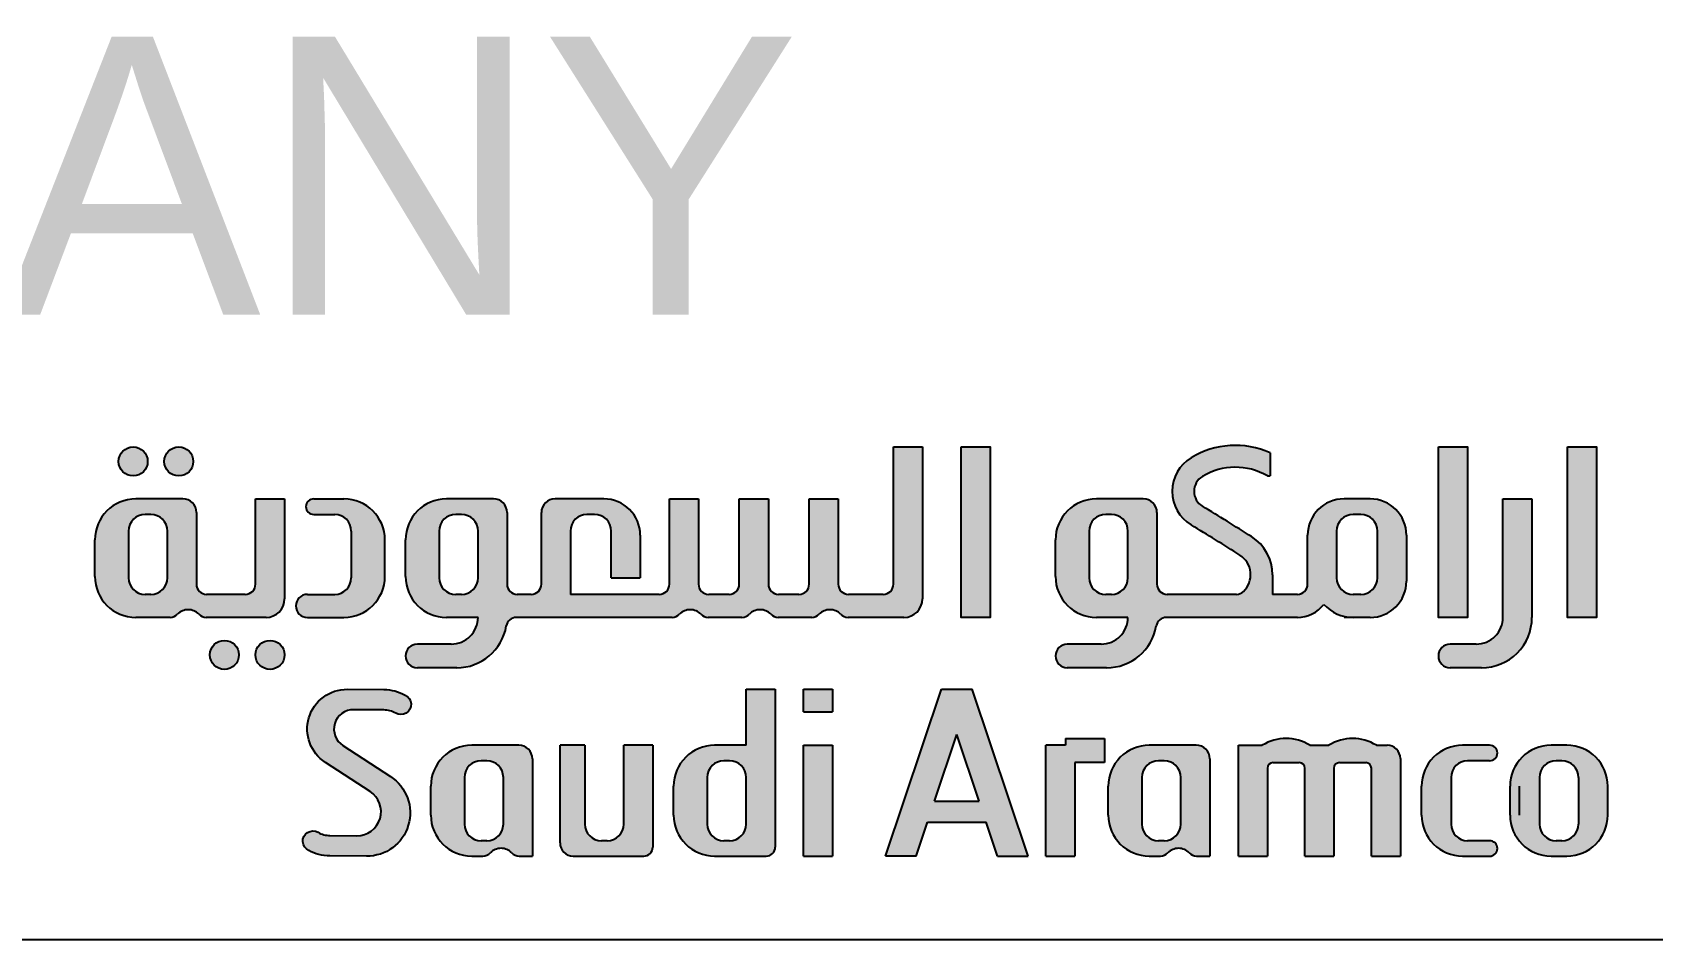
# Paper-space layout 'Layout1' of a CAD drawing. Extents: x 51 to 892, y -832 to -238.
# Drawn here: x 829.02 to 858.16, y -704.32 to -688.01 of the extents above; entities that cross this region are included whole.
import ezdxf

# ---------------------------------------------------------------- set-up
doc = ezdxf.new("R2010")
doc.units = 0
doc.header["$LTSCALE"] = 10
doc.header["$MEASUREMENT"] = 0
doc.layers.add('X-TTBL-Arch$0$A-FRAME$0$0-XREF-TB', color=3, linetype='Continuous', lineweight=9)
doc.layers.add('X-TTBL-Arch$0$A-FRAME$0$TB-L', color=1, linetype='Continuous')
doc.styles.add('X-TTBL-Arch$0$A-FRAME$0$Arial_6', font='arial.ttf', dxfattribs={"height": 5.90119760479042})

# ---------------------------------------------------------------- blocks, each defined once
blk = doc.blocks.new('X-TTBL-Arch$0$A-FRAME$0$A$C65E408C7')
h = blk.add_hatch(color=255)
h.dxf.hatch_style = 1
h.paths.add_polyline_path([(-40.52133830209027, 2.734742626379216, 0.4142135623730951), (-40.76746388142169, 2.980868205710635), (-41.61006446061833, 2.980868205710635, 0.4142135623730951), (-42.34743194016141, 2.243500726167554), (-42.34743194016141, 1.725012834775157, 0.4142135623730951), (-41.61006446061833, 0.9876453552320754), (-41.410403827442, 0.9876453552319617, 0.2048489959433497), (-41.27737017218556, 1.044536297694776, -0.4276432323949927), (-40.89194125718063, 1.044536297627928, 0.2048489960019406), (-40.75890760185416, 0.9876453552319617), (-40.52133830209027, 0.9876453552319617)])
h.paths.add_polyline_path([(-41.04329096024662, 1.563000275170566, -0.4142135623730951), (-41.34214866577554, 1.264142569641649), (-41.44412934868205, 1.264142569641649, -0.4142135623730951), (-41.74298705421097, 1.563000275170566), (-41.74298705420983, 2.403448800442334, -0.414213562372699), (-41.44412934868092, 2.702306505970796), (-41.34214866577554, 2.702306505970796, -0.414213562373095), (-41.04329096024662, 2.403448800441879)], flags=16)
h.paths.add_polyline_path([(-39.57786651408492, 2.980868205710635), (-40.02309312244438, 2.980868205710635), (-40.02309312244438, 1.224959214617684, 0.4142135623730951), (-39.78577926305866, 0.9876453552319617), (-38.51646665046405, 0.987645355231848, 0.4142135623731212), (-38.35621776196535, 1.147894243730548), (-38.35621776196535, 2.980868205710635), (-38.87817042012171, 2.980868205710635), (-38.87817042012171, 1.563000275170566, -0.4142135623730951), (-39.17702812565062, 1.264142569641649), (-39.27900880855714, 1.264142569641649, -0.4142135623730951), (-39.57786651408605, 1.563000275170566)])
h.paths.add_polyline_path([(-36.15392954482627, 3.987159209197102), (-36.67588220298262, 3.987159209197102), (-36.67588220298262, 2.980868205710635), (-37.24265570335433, 2.980868205710635, 0.4142135623730951), (-37.98002318289741, 2.243500726167554), (-37.98002318289741, 1.725012834775157, 0.4142135623730951), (-37.24265570335433, 0.9876453552320754), (-36.31417843332497, 0.9876453552319617, 0.4142135623731308), (-36.15392954482627, 1.147894243730548)])
h.paths.add_polyline_path([(-37.37557829694583, 2.403448800441879, -0.4142135623730951), (-37.07672059141692, 2.702306505970796), (-36.97473990851154, 2.702306505970796, -0.414213562373095), (-36.67588220298262, 2.403448800441879), (-36.67588220298262, 1.563000275170566, -0.4142135623730951), (-36.97473990851154, 1.264142569641649), (-37.07672059141805, 1.264142569641649, -0.4142135623730951), (-37.37557829694697, 1.563000275170566)], flags=16)
h.paths.add_polyline_path([(-35.12461883049423, 2.980868205710635), (-35.64657148865058, 2.980868205710635), (-35.64657148865012, 0.9876453552319617), (-35.12461883049377, 0.9876453552319617)])
h.paths.add_polyline_path([(-32.6086026717328, 3.987159209197102), (-33.16549225064932, 3.987159209197102), (-34.17126692654415, 0.9876453552319617), (-33.62075296053695, 0.9876453552319617), (-33.41720815218241, 1.594675425876972), (-32.35688677019971, 1.594675425876972), (-32.15334196184517, 0.9876453552319617), (-31.60282799583797, 0.9876453552319617)])
h.paths.add_polyline_path([(-32.88704746119106, 3.175769457740785), (-32.48444138723471, 1.975080550508096), (-33.28965353514741, 1.975080550508096)], flags=16)
h.paths.add_polyline_path([(-35.12461883049377, 3.987159209197102), (-35.64657148865012, 3.987159209197102), (-35.64657148865035, 3.580103670165158), (-35.124618830494, 3.580103670165158)])
h.paths.add_polyline_path([(-30.76392075343415, 2.669273455202415), (-30.23336985208948, 2.669273455202415), (-30.23336985208948, 3.101269773184981), (-30.93371811765769, 3.101269773184981), (-30.93371811765769, 2.980868205710635), (-31.2858734115905, 2.980868205710635), (-31.2858734115905, 0.987645355231848), (-30.76392075343415, 0.987645355231848)])
h.paths.add_polyline_path([(-28.33685795022052, 2.734742626379216, 0.4142135623730951), (-28.58298352955194, 2.980868205710635), (-29.42558410874858, 2.980868205710635, 0.4142135623730951), (-30.16295158829166, 2.243500726167554), (-30.16295158829166, 1.725012834775157, 0.4142135623730951), (-29.42558410874858, 0.9876453552320754), (-29.22592347557224, 0.9876453552319617, 0.2048489959433498), (-29.0928898203158, 1.044536297694776, -0.4276432323949954), (-28.70746090531088, 1.044536297627928, 0.2048489960019408), (-28.57442724998441, 0.9876453552319617), (-28.33685795022052, 0.9876453552319617)])
h.paths.add_polyline_path([(-28.85881060837687, 2.403448800441879), (-28.85881060837687, 1.563000275170566, -0.4142135623730951), (-29.15766831390579, 1.264142569641649), (-29.2596489968123, 1.264142569641649, -0.4142135623730951), (-29.55850670234122, 1.563000275170566), (-29.55850670234008, 2.403448800442334, -0.414213562372699), (-29.25964899681117, 2.702306505970796), (-29.15766831390579, 2.702306505970796, -0.4142135623730964)], flags=16)
h.paths.add_polyline_path([(-25.15061122935344, 2.980868205710635), (-25.34103742397974, 2.980868205710635, 0.2817504569698537), (-26.19730457965397, 2.980868205710635), (-26.53679687410977, 2.980868205710635, 0.2817504569698537), (-27.393064029784, 2.980868205710635), (-27.82378650608985, 2.980868205710635), (-27.82378650608985, 0.987645355231848), (-27.30183384793349, 0.987645355231848), (-27.30183384793349, 2.567649248139674, -0.4142135623730951), (-27.20020964087075, 2.669273455202415), (-26.72965126302256, 2.669273455202415, -0.4142135623730951), (-26.62802705595982, 2.567649248139674), (-26.62802705595982, 0.987645355231848), (-26.10607439780347, 0.987645355231848), (-26.10607439780347, 2.56764924813956, -0.4142135623730251), (-26.00445019074073, 2.669273455202301), (-25.53389181289253, 2.669273455202415, -0.4142135623731669), (-25.43226760582979, 2.567649248139674), (-25.43226760582979, 0.987645355231848), (-24.91031494767344, 0.987645355231848), (-24.91031494767344, 2.740571924030633, 0.4142135623730929)])
h.paths.add_polyline_path([(-23.70014422347708, 2.702306505970796), (-23.30481909330888, 2.702306505970796, 1), (-23.30481909330888, 2.980868205710635), (-23.79080691157174, 2.980868205710635, 0.4142135623730951), (-24.52817439111482, 2.243500726167554), (-24.52817439111482, 1.725012834775157, 0.4142135623729639), (-23.79080691157196, 0.9876453552320754), (-23.28092716071819, 0.9876453552317344, 0.9173170346687822), (-23.30481909330888, 1.264142569641649), (-23.70014422347822, 1.264142569641649, -0.4142135623730951), (-23.99900192900714, 1.563000275170566), (-23.999001929006, 2.403448800442334, -0.414213562372699)])
h.paths.add_polyline_path([(-21.91717444014421, 2.980868205710635), (-22.20048049923912, 2.980868205710635, 0.4142135623730951), (-22.9378479787822, 2.243500726167554), (-22.9378479787822, 1.725012834775157, 0.414213562372978), (-22.20048049923935, 0.9876453552320754), (-21.91717444014512, 0.9876453552320754, 0.4142135623733308), (-21.17980696060135, 1.725012834775157), (-21.17980696060135, 2.243500726167554, 0.414213562372978)])
h.paths.add_polyline_path([(-21.70897942270904, 1.563000275170566, -0.4142135623730951), (-22.00783712823795, 1.264142569641649), (-22.1098178111456, 1.264142569641649, -0.4142135623730951), (-22.40867551667452, 1.563000275170566), (-22.40867551667338, 2.403448800442334, -0.414213562372699), (-22.10981781114447, 2.702306505970796), (-22.00783712823909, 2.702306505970796, -0.414213562373095), (-21.70897942271017, 2.403448800441879)], flags=16)
h.paths.add_polyline_path([(-21.38221481567757, 8.346084550556157), (-21.90416747383392, 8.346084550556157), (-21.90416747383392, 5.279611335623372), (-21.38221481567757, 5.279611335623372)])
h.paths.add_polyline_path([(-22.54355874754924, 7.411025313448931), (-23.06551140570559, 7.411025313448931), (-23.06551140570559, 5.279611335623713, -0.4142135623731659), (-23.54560054300168, 4.799522198327622), (-24.01395083216653, 4.799522198327736, 1), (-24.01395083216653, 4.373713187506269), (-23.44945689566703, 4.373713187506155, 0.414213562373154), (-22.54355874754924, 5.279611335623713)])
h.paths.add_polyline_path([(-23.70490267942091, 8.346084550556157), (-24.22685533757726, 8.346084550556157), (-24.22685533757726, 5.279611335623372), (-23.70490267942091, 5.279611335623372)])
h.paths.add_polyline_path([(-24.80021506325693, 5.934486587371225), (-24.80021506325579, 6.756150061700168, 0.4142135623735003), (-25.45509031500364, 7.411025313448931), (-25.92378017235774, 7.411025313448931, 0.4142135623730951), (-26.57865542410559, 6.756150061701078), (-26.57865542410559, 5.878287952969117, -0.4142135623730951), (-26.76264369969476, 5.694299677379945), (-27.20977971128013, 5.694299677379945), (-27.20977971128013, 6.047286404563692, 0.2565546940518162), (-27.58599350808299, 6.732230581825092, 0.005599191815532793), (-28.46989449746115, 7.280309764197909, -0.563929469660212), (-28.46989449746115, 7.814750271790899, -0.2737111919308144), (-27.30144028186123, 7.825864608153211), (-27.25303215365352, 7.826107616388185), (-27.25303215365352, 8.24192430193159, 0.2448048316326918), (-28.67342668436618, 8.151350172692787, 0.5639294696602088), (-28.67342668436618, 6.943709863296021, -0.005599191815533451), (-27.7970126914081, 6.400273131746985, -0.4862353325090019), (-27.73171843839555, 5.745568136556926, -0.1936287587908956), (-27.85914345903802, 5.694299677379945), (-29.1033573014729, 5.694299677379945, -0.4142135623730951), (-29.28734557706207, 5.878287952969117), (-29.28734557706207, 7.164899734117512, 0.4142135623730951), (-29.53347115639349, 7.411025313448931), (-30.37607173559013, 7.411025313448931, 0.4142135623730951), (-31.11343921513321, 6.67365783390585), (-31.11343921513321, 6.016978815166453, 0.4142135623730951), (-30.37607173559013, 5.279611335623372), (-29.80929823521842, 5.279611335623372, -0.4142135623728117), (-30.28938737251451, 4.79952219832785), (-30.90053470972248, 4.799522198327963, 1), (-30.90053470972248, 4.373713187506496), (-30.19324372517985, 4.373713187506382, 0.3653599693850036), (-29.30034712145903, 5.126682888670416, -0.3653599693760867), (-29.11899946473477, 5.279611335623372), (-26.76264369969476, 5.279611335623372, 0.2335833683099269), (-26.2871069757432, 5.51458681696613, 0.2120066409180238), (-25.7578450604226, 5.279611335623372), (-25.68943524368183, 5.279611335623372), (-25.45509031500478, 5.279611335623372, 0.4142135623730951)])
h.paths.add_polyline_path([(-26.05670276595038, 5.993157382908862), (-26.05670276594924, 6.83360590818063, -0.414213562372699), (-25.75784506042032, 7.132463613709092), (-25.62102542694106, 7.132463613709092, -0.4142135623730951), (-25.32216772141214, 6.833605908180175), (-25.32216772141328, 5.993157382908862, -0.4142135623730951), (-25.6210254269422, 5.694299677379945), (-25.75784506042146, 5.694299677379945, -0.4142135623730946)], flags=16)
h.paths.add_polyline_path([(-29.80929823521842, 5.993157382908862, -0.4142135623730951), (-30.10815594074734, 5.694299677379945), (-30.21013662365385, 5.694299677379945, -0.414213562373095), (-30.50899432918277, 5.993157382908862), (-30.50899432918163, 6.83360590818063, -0.414213562372699), (-30.21013662365272, 7.132463613709092), (-30.10815594074734, 7.132463613709092, -0.4142135623730951), (-29.80929823521842, 6.833605908180175)], flags=16)
h.paths.add_polyline_path([(-32.2860249838734, 8.346084550556157), (-32.80797764202975, 8.346084550556157), (-32.80797764202975, 5.279611335623372), (-32.2860249838734, 5.279611335623372)])
h.paths.add_polyline_path([(-33.5055575489198, 8.346084550556157), (-34.02751020707615, 8.346084550556157), (-34.02751020707615, 5.878287952969117, -0.4142135623730949), (-34.21149848266532, 5.694299677379945), (-34.83674619522662, 5.694299677379945, -0.4142135623730951), (-35.0207344708158, 5.878287952969117), (-35.0207344708158, 7.411025313449045), (-35.54268712897215, 7.411025313449045), (-35.54268712897215, 5.878287952969117, -0.4142135623730951), (-35.72667540456132, 5.694299677379945), (-36.09323389792007, 5.694299677379945, -0.4142135623730951), (-36.27722217350924, 5.878287952969117), (-36.27722217350924, 7.411025313449045), (-36.7991748316656, 7.411025313449045), (-36.7991748316656, 5.878287952969117, -0.4142135623730951), (-36.98316310725477, 5.694299677379945), (-37.34972160061352, 5.694299677379945, -0.4142135623730951), (-37.53370987620269, 5.878287952969117), (-37.53370987620269, 7.411025313449045), (-38.05566253435904, 7.411025313449045), (-38.05566253435904, 5.878287952969117, -0.4142135623730951), (-38.23965080994822, 5.694299677379945), (-39.83750507288869, 5.694299677379945), (-39.83750507288869, 6.833605908180175, -0.4142135623730951), (-39.53864736735977, 7.132463613709092), (-39.40182773388051, 7.132463613709092, -0.4142135623730951), (-39.10297002835159, 6.833605908180175), (-39.10297002835159, 5.993157382908862), (-38.58101737019524, 5.993157382908862), (-38.58101737019524, 6.756150061701078, 0.4142135623730951), (-39.23589262194309, 7.411025313448931), (-40.11333215171362, 7.411025313448931, 0.4142135623730951), (-40.35945773104504, 7.164899734117512), (-40.35945773104504, 5.878287952969117, -0.4142135623730951), (-40.54344600663421, 5.694299677379945), (-40.79268486533715, 5.694299677379945, -0.4142135623730951), (-40.97667314092632, 5.878287952969117), (-40.97667314092632, 7.164899734117512, 0.4142135623730951), (-41.22279872025774, 7.411025313448931), (-42.06539929945438, 7.411025313448931, 0.4142135623730951), (-42.80276677899747, 6.67365783390585), (-42.80276677899747, 6.016978815166453, 0.4142135623730951), (-42.06539929945438, 5.279611335623372), (-41.4986257990829, 5.279611335623372, -0.4142135623728811), (-41.97871493637899, 4.79952219832785), (-42.58986227358673, 4.799522198327963, 1), (-42.58986227358673, 4.373713187506496), (-41.88257128904411, 4.373713187506382, 0.3653599693850042), (-40.98967468532328, 5.126682888670416, -0.3653599693760867), (-40.80832702859902, 5.279611335623372), (-38.00800781020735, 5.279611335623258, 0.2048489959431175), (-37.87497415495113, 5.336502278086186, -0.427643232394819), (-37.48954523994621, 5.336502278019225, 0.2048489960017808), (-37.35651158461997, 5.279611335623258), (-36.7515201075139, 5.279611335623486, 0.2048489959429751), (-36.61848645225768, 5.3365022780863, -0.4276432323946939), (-36.23305753725276, 5.336502278019339, 0.2048489960017319), (-36.10002388192652, 5.279611335623372), (-35.49503240482045, 5.279611335623372, 0.2048489959430916), (-35.36199874956424, 5.336502278086186, -0.427643232394739), (-34.97656983455931, 5.336502278019225, 0.2048489960017808), (-34.84353617923307, 5.279611335623258), (-33.83855681844784, 5.279611335623372, 0.4142135623730606), (-33.5055575489198, 5.612610605151417)])
h.paths.add_polyline_path([(-41.49862579908267, 6.833605908180175), (-41.49862579908267, 5.993157382908862, -0.4142135623730951), (-41.79748350461159, 5.694299677379945), (-41.89946418751811, 5.694299677379945, -0.414213562373095), (-42.19832189304702, 5.993157382908862), (-42.19832189304589, 6.83360590818063, -0.414213562372699), (-41.89946418751697, 7.132463613709092), (-41.79748350461159, 7.132463613709092, -0.4142135623731064)], flags=16)
h.paths.add_polyline_path([(-43.17330824099918, 6.67365783390585, 0.4142135623730951), (-43.91067572054226, 7.411025313448931), (-44.45364964648434, 7.411025313448931, 1), (-44.45364964648434, 7.132463613709092), (-44.07661083247967, 7.132463613709092, -0.414213562373095), (-43.77775312695076, 6.833605908180175), (-43.77775312694962, 5.993157382908862, -0.4142135623730951), (-44.07661083247854, 5.694299677379945), (-44.56704578415747, 5.694299677379945, 1), (-44.56704578415747, 5.279611335623372), (-43.91067572054226, 5.279611335623372, 0.4142135623730951), (-43.17330824099918, 6.016978815166453)])
h.paths.add_polyline_path([(-44.97863180688933, 7.411025313448931), (-45.50058446504568, 7.411025313448931), (-45.50058446504568, 5.878287952969117, -0.4142135623730958), (-45.68457274063485, 5.694299677379945), (-46.3789090776354, 5.694299677379945, -0.4142135623730951), (-46.56289735322457, 5.878287952969117), (-46.56289735322457, 7.164899734117512, 0.4142135623730951), (-46.80902293255599, 7.411025313448931), (-47.65162351175263, 7.411025313448931, 0.4142135623730951), (-48.38899099129571, 6.67365783390585), (-48.38899099129571, 6.016978815166453, 0.4142135623730951), (-47.65162351175263, 5.279611335623372), (-47.03719528722922, 5.279611335623258, 0.2048489959431175), (-46.90416163197301, 5.336502278086186, -0.4276432323948162), (-46.51873271696809, 5.336502278019225, 0.2048489960018085), (-46.38569906164184, 5.279611335623258), (-45.31163107641714, 5.279611335623372, 0.4142135623730325), (-44.97863180688933, 5.612610605151417)])
h.paths.add_polyline_path([(-47.08485001138092, 5.993157382908862, -0.4142135623730951), (-47.38370771690984, 5.694299677379945), (-47.48568839981635, 5.694299677379945, -0.414213562373095), (-47.78454610534527, 5.993157382908862), (-47.78454610534413, 6.83360590818063, -0.414213562372699), (-47.48568839981522, 7.132463613709092), (-47.38370771690984, 7.132463613709092, -0.4142135623730951), (-47.08485001138092, 6.833605908180175)], flags=16)
h.paths.add_polyline_path([(-46.61969906994841, 8.08510822147798, 1), (-47.14165172810476, 8.08510822147798, 1)])
h.paths.add_polyline_path([(-47.44004061680539, 8.08510822147798, 1), (-47.96199327496174, 8.08510822147798, 1)])
h.paths.add_polyline_path([(-45.79897335374812, 4.605528427594322, 1), (-46.32092601190448, 4.605528427594322, 1)])
h.paths.add_polyline_path([(-44.97863180689114, 4.605528427594322, 1), (-45.5005844650475, 4.605528427594322, 1)])
edge = h.paths.add_edge_path()
edge.add_arc((-44.15753645858786, 1.7898056580716), 0.7997390096196154, 241.2246592232289, 269.5072290057661, ccw=False)
edge.add_arc((-44.4668855120176, 1.256196784060194), 0.1836661657531302, 59.89784564057112, 245.684517000036, ccw=False)
edge.add_arc((-44.15753645727796, 1.789805663091101), 0.4331281868871333, 239.8978456400071, 269.5072289150336)
edge.add_line((-44.16126152075026, 1.356693494965612), (-43.67969886572837, 1.352551723876786))
edge.add_arc((-43.67597376971844, 1.785663882210088), 0.4331281773752593, 269.5072245998559, 416.9954504161949)
edge.add_line((-43.44004641380639, 2.148897004004766), (-44.24268327958225, 2.670226181764292))
edge.add_arc((-43.85348301775593, 3.271291814064057), 0.7160703444059042, 89.63431798019548, 237.0762536396026, ccw=False)
edge.add_line((-43.8489128334536, 3.987347574150476), (-43.18952921520872, 3.982445832825988))
edge.add_arc((-43.19640726813122, 3.182736395625398), 0.7997390146539619, 61.22465913237153, 89.50722891490528, ccw=False)
edge.add_arc((-42.88705821232656, 3.716345273960314), 0.183666165755679, -120.10215475606577, 65.68451660328009, ccw=False)
edge.add_arc((-43.19640726827015, 3.182736395668258), 0.4331281868493728, 59.89784562139676, 89.50722889643177)
edge.add_line((-43.19268220465756, 3.615848563754639), (-43.73460897299856, 3.620509507866473))
edge.add_arc((-43.73763160184308, 3.269069232629477), 0.3514532733433952, 89.507228914918, 236.9954461011087)
edge.add_line((-43.92907020005055, 2.974330930978567), (-43.0743928153538, 2.419200364202538))
edge.add_arc((-43.49923308173425, 1.765117542043185), 0.779944607124217, -90.42591885687932, 56.9954461010837, ccw=False)
edge.add_line((-43.50503089195422, 0.9851944845697744), (-44.16441451019887, 0.9900962258942627))
at = {"color": 178, "true_color": 0x00001a}
for p, q in [((-34.02751020707592, 8.346084550556157), (-33.50555754891957, 8.346084550556157)), ((-34.02751020707592, 5.878287952969117), (-34.02751020707592, 8.346084550556157)), ((-33.50555754891957, 8.346084550556157), (-33.50555754891957, 5.612610605151417)), ((-27.25303215365329, 8.24192430193159), (-27.25303215365329, 7.826107616388185)), ((-27.30144028186783, 7.825864608153211), (-27.25303215365329, 7.826107616388185)), ((-46.80902293255576, 7.411025313448931), (-47.6516235117524, 7.411025313448931)), ((-45.50058446504545, 7.411025313448931), (-44.9786318068891, 7.411025313448931)), ((-45.50058446504545, 5.878287952969117), (-45.50058446504545, 7.411025313448931)), ((-44.9786318068891, 7.411025313448931), (-44.9786318068891, 5.612610605151303)), ((-44.45364964648411, 7.411025313448931), (-43.91067572054203, 7.411025313448931)), ((-41.22279872025752, 7.411025313448931), (-42.06539929945416, 7.411025313448931)), ((-39.23589262194287, 7.411025313448931), (-40.11333215171339, 7.411025313448931)), ((-38.05566253435882, 7.411025313449045), (-37.53370987620247, 7.411025313449045)), ((-38.05566253435882, 5.878287952969117), (-38.05566253435882, 7.411025313449045)), ((-37.53370987620247, 7.411025313449045), (-37.53370987620247, 5.878287952969117)), ((-36.79917483166537, 7.411025313449045), (-36.27722217350902, 7.411025313449045)), ((-36.79917483166537, 5.878287952969117), (-36.79917483166537, 7.411025313449045)), ((-36.27722217350902, 7.411025313449045), (-36.27722217350902, 5.878287952969117)), ((-35.54268712897192, 7.411025313449045), (-35.02073447081557, 7.411025313449045)), ((-35.54268712897192, 5.878287952969117), (-35.54268712897192, 7.411025313449045)), ((-35.02073447081557, 7.411025313449045), (-35.02073447081557, 5.878287952969117)), ((-29.53347115639326, 7.411025313448931), (-30.3760717355899, 7.411025313448931)), ((-25.45509031500342, 7.411025313448931), (-25.92378017235751, 7.411025313448931)), ((-23.06551140570537, 7.411025313448931), (-22.54355874754901, 7.411025313448931)), ((-23.06551140570537, 5.279611335623599), (-23.06551140570537, 7.411025313448931)), ((-22.54355874754901, 7.411025313448931), (-22.54355874754901, 5.279611335623599)), ((-47.38370771690961, 7.132463613709092), (-47.48568839981499, 7.132463613709092)), ((-46.56289735322434, 7.164899734117512), (-46.56289735322434, 5.878287952969117)), ((-44.45364964648411, 7.132463613709092), (-44.07661083247945, 7.132463613709092)), ((-41.79748350461136, 7.132463613709092), (-41.89946418751674, 7.132463613709092)), ((-40.9766731409261, 7.164899734117512), (-40.9766731409261, 5.878287952969117)), ((-40.35945773104481, 5.878287952969117), (-40.35945773104481, 7.164899734117512)), ((-39.40182773388028, 7.132463613709092), (-39.53864736735954, 7.132463613709092)), ((-30.10815594074711, 7.132463613709092), (-30.21013662365249, 7.132463613709092)), ((-29.28734557706184, 7.164899734117512), (-29.28734557706184, 5.878287952969117)), ((-25.62102542694083, 7.132463613709092), (-25.7578450604201, 7.132463613709092)), ((-47.78454610534391, 6.833605908180175), (-47.78454610534391, 5.993157382908862)), ((-47.08485001138069, 5.993157382908862), (-47.08485001138069, 6.833605908180175)), ((-43.77775312695053, 6.833605908180175), (-43.77775312695053, 5.993157382908862)), ((-42.19832189304566, 6.833605908180175), (-42.19832189304566, 5.993157382908862)), ((-41.49862579908245, 5.993157382908862), (-41.49862579908245, 6.833605908180175)), ((-39.83750507288846, 6.833605908180175), (-39.83750507288846, 5.694299677380059)), ((-39.10297002835136, 5.993157382908862), (-39.10297002835136, 6.833605908180175)), ((-38.58101737019501, 6.756150061701078), (-38.58101737019501, 5.993157382908748)), ((-30.50899432918141, 6.833605908180175), (-30.50899432918141, 5.993157382908862)), ((-29.80929823521819, 5.993157382908862), (-29.80929823521819, 6.833605908180175)), ((-26.57865542410536, 5.878287952969117), (-26.57865542410536, 6.756150061701078)), ((-26.05670276594901, 6.833605908180175), (-26.05670276594901, 5.993157382908862)), ((-25.32216772141192, 5.993157382908862), (-25.32216772141192, 6.833605908180175)), ((-24.80021506325556, 6.756150061701078), (-24.80021506325556, 5.934486587371225)), ((-48.38899099129549, 6.016978815166453), (-48.38899099129549, 6.67365783390585)), ((-43.17330824099895, 6.016978815166453), (-43.17330824099895, 6.67365783390585)), ((-42.80276677899724, 6.016978815166453), (-42.80276677899724, 6.67365783390585)), ((-31.11343921513298, 6.016978815166453), (-31.11343921513298, 6.67365783390585)), ((-39.1029700283525, 5.993157382908862), (-38.58101737019501, 5.993157382908862)), ((-27.20977971127991, 6.047286404563351), (-27.20977971127991, 5.694299677379945)), ((-47.38370771690961, 5.694299677379945), (-47.48568839981613, 5.694299677379945)), ((-45.68457274063462, 5.694299677379945), (-46.37890907763517, 5.694299677379945)), ((-44.56704578415724, 5.694299677379945), (-44.07661083247831, 5.694299677379945)), ((-41.79748350461136, 5.694299677379945), (-41.89946418751788, 5.694299677379945)), ((-40.54344600663399, 5.694299677379945), (-40.79268486533692, 5.694299677379945)), ((-38.23965080994799, 5.694299677379945), (-39.83750507288823, 5.694299677379945)), ((-36.98316310725454, 5.694299677379945), (-37.34972160061329, 5.694299677379945)), ((-35.72667540456109, 5.694299677379945), (-36.09323389791984, 5.694299677379945)), ((-34.21149848266509, 5.694299677379945), (-34.8367461952264, 5.694299677379945)), ((-30.10815594074711, 5.694299677379945), (-30.21013662365363, 5.694299677379945)), ((-27.85914345903802, 5.694299677379945), (-29.10335730147267, 5.694299677379945)), ((-26.76264369969454, 5.694299677379945), (-27.20977971127991, 5.694299677379945)), ((-25.62102542694197, 5.694299677379945), (-25.75784506042123, 5.694299677379945)), ((-47.037195287229, 5.279611335623372), (-47.6516235117524, 5.279611335623372)), ((-45.31163107641714, 5.279611335623486), (-46.38569906164162, 5.279611335623372)), ((-44.56704578415724, 5.279611335623372), (-43.91067572054203, 5.279611335623372)), ((-41.49862579908245, 5.279611335623372), (-42.06539929945416, 5.279611335623372)), ((-38.00800781020712, 5.279611335623372), (-40.8083270285988, 5.279611335623372)), ((-36.75152010751367, 5.279611335623372), (-37.35651158461974, 5.279611335623372)), ((-35.49503240482022, 5.279611335623372), (-36.10002388192629, 5.279611335623372)), ((-33.83855681844761, 5.279611335623372), (-34.84353617923284, 5.279611335623372)), ((-29.80929823521819, 5.279611335623372), (-30.3760717355899, 5.279611335623372)), ((-26.76264369969454, 5.279611335623372), (-29.11899946473454, 5.279611335623372)), ((-25.45509031500455, 5.279611335623372), (-25.92378017235865, 5.279611335623372)), ((-25.6894352436816, 5.279611335623372), (-25.75784506042123, 5.279611335623486)), ((-41.97871493637876, 4.79952219832785), (-42.5898622735865, 4.799522198327963)), ((-30.28938737251451, 4.79952219832785), (-30.90053470972225, 4.799522198327963)), ((-23.54560054300168, 4.799522198327622), (-24.0139508321663, 4.799522198327736)), ((-41.88257128904388, 4.373713187506269), (-42.5898622735865, 4.373713187506496)), ((-30.19324372517963, 4.373713187506269), (-30.90053470972225, 4.373713187506496)), ((-23.4494568956668, 4.373713187506155), (-24.0139508321663, 4.373713187506269)), ((-36.67588220298239, 2.980868205710522), (-36.67588220298239, 3.987159209197102)), ((-36.67588220298239, 3.987159209197102), (-36.15392954482604, 3.987159209197102)), ((-36.15392954482604, 3.987159209197102), (-36.15392954482604, 1.147894243730548)), ((-35.64657148865012, 3.580103670165158), (-35.6465714886499, 3.987159209197102)), ((-35.6465714886499, 3.987159209197102), (-35.12461883049355, 3.987159209197102)), ((-35.12461883049355, 3.987159209197102), (-35.12461883049377, 3.580103670165158)), ((-34.17126692654392, 0.9876453552319617), (-33.16549225064909, 3.987159209197102)), ((-33.16549225064909, 3.987159209197102), (-32.60860267173257, 3.987159209197102)), ((-31.60282799583774, 0.9876453552319617), (-32.60860267173257, 3.987159209197102)), ((-35.6465714886499, 3.580103670165158), (-35.12461883049355, 3.580103670165158)), ((-40.76746388142146, 2.980868205710635), (-41.6100644606181, 2.980868205710635)), ((-40.02309312244415, 1.224959214617684), (-40.02309312244415, 2.980868205710635)), ((-39.57786651408469, 2.980868205710635), (-40.02309312244415, 2.980868205710635)), ((-39.57786651408469, 2.980868205710635), (-39.57786651408469, 1.563000275170566)), ((-38.87817042012148, 1.563000275170566), (-38.87817042012148, 2.980868205710635)), ((-38.35621776196513, 2.980868205710635), (-38.87817042012148, 2.980868205710635)), ((-38.35621776196513, 2.980868205710635), (-38.35621776196513, 1.147894243730434)), ((-36.67588220298239, 2.980868205710635), (-37.2426557033541, 2.980868205710635)), ((-35.6465714886499, 0.9876453552319617), (-35.64657148865035, 2.980868205710635)), ((-35.64657148865012, 2.980868205710635), (-35.12461883049377, 2.980868205710635)), ((-35.124618830494, 2.980868205710635), (-35.12461883049355, 0.9876453552319617)), ((-33.28965353514718, 1.975080550508096), (-32.88704746119083, 3.175769457740785)), ((-32.48444138723448, 1.975080550508096), (-32.88704746119083, 3.175769457740785)), ((-31.28587341159027, 0.987645355231848), (-31.28587341159027, 2.980868205710635)), ((-30.93371811765769, 2.980868205710635), (-31.28587341159027, 2.980868205710635)), ((-30.93371811765746, 3.101269773184981), (-30.23336985208925, 3.101269773184981)), ((-30.93371811765746, 3.101269773184981), (-30.93371811765746, 2.980868205710635)), ((-30.23336985208925, 3.101269773184981), (-30.23336985208925, 2.669273455202415)), ((-28.58298352955171, 2.980868205710635), (-29.42558410874835, 2.980868205710635)), ((-27.82378650608962, 0.987645355231848), (-27.82378650608962, 2.980868205710635)), ((-27.82378650608962, 2.980868205710635), (-27.39306402978377, 2.980868205710635)), ((-26.53679687410954, 2.980868205710635), (-26.19730457965375, 2.980868205710635)), ((-25.34103742397951, 2.980868205710635), (-25.15061122935322, 2.980868205710635)), ((-23.30481909330865, 2.980868205710522), (-23.79080691157151, 2.980868205710635)), ((-21.91717444014421, 2.980868205710522), (-22.20048049923889, 2.980868205710635)), ((-41.34214866577531, 2.702306505970796), (-41.44412934868069, 2.702306505970796)), ((-40.52133830209004, 2.734742626379216), (-40.52133830209004, 0.9876453552319617)), ((-36.97473990851131, 2.702306505970796), (-37.07672059141669, 2.702306505970796)), ((-30.76392075343392, 2.669273455202415), (-30.76392075343392, 0.987645355231848)), ((-30.23336985208925, 2.669273455202415), (-30.76392075343392, 2.669273455202415)), ((-29.15766831390556, 2.702306505970796), (-29.25964899681094, 2.702306505970796)), ((-28.33685795022029, 2.734742626379216), (-28.33685795022029, 0.9876453552319617)), ((-27.20020964087053, 2.669273455202415), (-26.72965126302233, 2.669273455202415)), ((-26.0044501907405, 2.669273455202301), (-25.53389181289231, 2.669273455202415)), ((-24.91031494767321, 2.740571924030633), (-24.91031494767321, 0.987645355231848)), ((-23.30481909330865, 2.702306505970796), (-23.70014422347685, 2.702306505970796)), ((-22.00783712823886, 2.702306505970796), (-22.10981781114424, 2.702306505970796)), ((-41.74298705420961, 2.403448800441879), (-41.74298705420961, 1.563000275170566)), ((-41.0432909602464, 1.563000275170566), (-41.0432909602464, 2.403448800441879)), ((-37.3755782969456, 2.403448800441879), (-37.3755782969456, 1.563000275170566)), ((-36.67588220298239, 1.563000275170566), (-36.67588220298239, 2.403448800441879)), ((-29.55850670233986, 2.403448800441879), (-29.55850670233986, 1.563000275170566)), ((-28.85881060837664, 1.563000275170566), (-28.85881060837664, 2.403448800441879)), ((-27.30183384793327, 2.567649248139674), (-27.30183384793327, 0.987645355231848)), ((-26.62802705595959, 0.987645355231848), (-26.62802705595959, 2.567649248139674)), ((-26.10607439780324, 2.56764924813956), (-26.10607439780324, 0.987645355231848)), ((-25.43226760582957, 0.987645355231848), (-25.43226760582957, 2.567649248139674)), ((-23.99900192900577, 2.403448800441879), (-23.99900192900577, 1.563000275170566)), ((-22.40867551667316, 2.403448800441879), (-22.40867551667316, 1.563000275170566)), ((-21.70897942270994, 2.403448800441879), (-21.70897942270994, 1.563000275170566)), ((-42.34743194016119, 1.725012834775157), (-42.34743194016119, 2.243500726167554)), ((-37.98002318289718, 1.725012834775157), (-37.98002318289718, 2.243500726167554)), ((-30.16295158829143, 1.725012834775157), (-30.16295158829143, 2.243500726167554)), ((-24.52817439111459, 1.725012834775157), (-24.52817439111459, 2.243500726167554)), ((-22.93784797878197, 1.725012834775157), (-22.93784797878197, 2.243500726167554)), ((-22.77013337293374, 1.725012834775157), (-22.77013337293374, 2.243500726167554)), ((-21.17980696060113, 1.725012834775157), (-21.17980696060113, 2.243500726167554)), ((-33.28965353514718, 1.975080550508096), (-32.48444138723448, 1.975080550508096)), ((-33.62075296053672, 0.987645355231848), (-33.41720815218218, 1.594675425876972)), ((-33.41720815218241, 1.594675425876972), (-32.35688677019948, 1.594675425876972)), ((-32.15334196184494, 0.987645355231848), (-32.35688677019948, 1.594675425876972)), ((-41.34214866577531, 1.264142569641649), (-41.44412934868183, 1.264142569641649)), ((-39.17702812565039, 1.264142569641649), (-39.27900880855691, 1.264142569641649)), ((-36.97473990851131, 1.264142569641649), (-37.07672059141782, 1.264142569641649)), ((-29.15766831390556, 1.264142569641649), (-29.25964899681207, 1.264142569641649)), ((-23.30481909330865, 1.264142569641649), (-23.70014422347799, 1.264142569641649)), ((-22.00783712823886, 1.264142569641649), (-22.10981781114538, 1.264142569641649)), ((-41.6100644606181, 0.9876453552319617), (-41.41040382744154, 0.9876453552319617)), ((-40.75890760185416, 0.987645355231848), (-40.52133830209004, 0.9876453552319617)), ((-39.78577926305843, 0.987645355231848), (-38.51646665046383, 0.987645355231848)), ((-37.2426557033541, 0.9876453552319617), (-36.31417843332474, 0.9876453552319617)), ((-35.6465714886499, 0.9876453552319617), (-35.12461883049355, 0.9876453552319617)), ((-33.62075296053672, 0.9876453552319617), (-34.17126692654392, 0.9876453552319617)), ((-32.15334196184494, 0.9876453552319617), (-31.60282799583774, 0.9876453552319617)), ((-31.28587341159027, 0.987645355231848), (-30.76392075343392, 0.987645355231848)), ((-29.42558410874835, 0.9876453552319617), (-29.22592347557179, 0.9876453552319617)), ((-28.57442724998441, 0.987645355231848), (-28.33685795022029, 0.9876453552319617)), ((-27.82378650608962, 0.987645355231848), (-27.30183384793327, 0.987645355231848)), ((-26.62802705595959, 0.987645355231848), (-26.10607439780324, 0.987645355231848)), ((-25.43226760582957, 0.987645355231848), (-24.91031494767321, 0.987645355231848)), ((-23.79080691157151, 0.9876453552319617), (-23.28092716071842, 0.9876453552317344)), ((-22.20048049923889, 0.9876453552319617), (-21.91717444014421, 0.987645355231848))]:
    blk.add_line(p, q, dxfattribs=at)
for points in [[(-32.80797764202953, 8.346084550556157), (-32.28602498387318, 8.346084550556157), (-32.28602498387318, 5.279611335623372), (-32.80797764202953, 5.279611335623372)], [(-24.22685533757704, 8.346084550556157), (-23.70490267942068, 8.346084550556157), (-23.70490267942068, 5.279611335623372), (-24.22685533757704, 5.279611335623372)]]:
    blk.add_lwpolyline(points, close=True, dxfattribs=at)
at = {"color": 255}
blk.add_lwpolyline([(-21.9041674738337, 8.346084550556157), (-21.38221481567734, 8.346084550556157), (-21.38221481567734, 5.279611335623372), (-21.9041674738337, 5.279611335623372)], close=True, dxfattribs=at)
at = {"color": 178, "true_color": 0x00001a}
blk.add_lwpolyline([(-44.16441451019864, 0.9900962258942627, -0.1240362822111199), (-44.54251200840781, 1.088823269171598, -1.051817594497759), (-44.3747689831946, 1.415092364741668, 0.1299189568182131), (-44.16126152075003, 1.356693494965612), (-43.67969886572814, 1.352551723876786, 0.7500588740257954), (-43.44004641380616, 2.148897004004766), (-44.24268327958202, 2.670226181764292, -0.7497433119396139), (-43.84891283345337, 3.987347574150476), (-43.18952921520849, 3.982445832825988, -0.1240362822110935), (-42.81143171477584, 3.883718788327542, -1.05181759449781), (-42.97917474225028, 3.557449693914464, 0.1299189568182472), (-43.19268220465733, 3.615848563754639), (-43.73460897299833, 3.620509507866473, 0.750058815184444), (-43.92907020005032, 2.974330930978567), (-43.07439281535358, 2.419200364202538, -0.7496031112125575), (-43.50503089195399, 0.9851944845697744)], format="xyb", close=True, dxfattribs=at)
for centre in [(-47.70101694588334, 8.08510822147798), (-46.88067539902636, 8.08510822147798), (-46.05994968282607, 4.605528427594322), (-45.23960813596909, 4.605528427594322)]:
    blk.add_circle(centre, 0.2609763290781757, dxfattribs=at)
for centre, radius, start, end in [((-27.87627640122832, 6.833029417689772), 1.540590207348512, 66.13713094538264, 121.1601353313336), ((-28.30831416872411, 7.547530017994404), 0.705624495251045, 121.1601353313336, 238.8398646686664), ((-27.87627640122832, 6.833029417689772), 1.147239416840218, 59.92982669325237, 121.1601353313336), ((-28.30831416872411, 7.547530017994404), 0.3122737047427516, 121.1601353313336, 238.8398646686664), ((-47.6516235117524, 6.67365783390585), 0.7373674795430816, 90, 180), ((-46.80902293255576, 7.164899734117512), 0.2461255793314194, 0, 90), ((-44.45364964648411, 7.271744463579012), 0.1392808498699196, 90, 270), ((-43.91067572054203, 6.67365783390585), 0.7373674795430816, 0, 90), ((-42.06539929945416, 6.67365783390585), 0.7373674795430816, 90, 180), ((-41.22279872025752, 7.164899734117512), 0.2461255793314194, 0, 90), ((-40.11333215171339, 7.164899734117512), 0.2461255793313906, 90, 180), ((-39.23589262194287, 6.756150061701078), 0.6548752517478533, 0, 90), ((-30.3760717355899, 6.67365783390585), 0.7373674795430816, 90, 180), ((-29.53347115639326, 7.164899734117512), 0.2461255793314194, 0, 90), ((-25.92378017235751, 6.756150061701078), 0.6548752517478533, 90, 180), ((-25.45509031500342, 6.756150061701078), 0.6548752517478533, 0, 90), ((-47.48568839981499, 6.833605908180175), 0.298857705528917, 90, 180), ((-47.38370771690961, 6.833605908180175), 0.2988577055289239, 0, 90), ((-44.07661083247945, 6.833605908180175), 0.298857705528917, 0, 90), ((-41.89946418751674, 6.833605908180175), 0.298857705528917, 90, 180), ((-41.79748350461136, 6.833605908180175), 0.2988577055289239, 0, 90), ((-39.53864736735954, 6.833605908180175), 0.298857705528917, 90, 180), ((-39.40182773388028, 6.833605908180175), 0.298857705528917, 0, 90), ((-30.21013662365249, 6.833605908180175), 0.298857705528917, 90, 180), ((-30.10815594074711, 6.833605908180175), 0.2988577055289239, 0, 90), ((-52.49852911694393, -32.45805375813006), 46.438268885794, 57.55663783982524, 58.83986466866636), ((-25.7578450604201, 6.833605908180175), 0.298857705528917, 90, 180), ((-25.62102542694083, 6.833605908180175), 0.298857705528917, 0, 90), ((-52.49852911694393, -32.45805375813006), 46.04491809528571, 57.55663783982524, 58.83986466866636), ((-28.02139979546996, 6.047286404563465), 0.8116200841901312, 0, 57.55663783981075), ((-28.02139979546996, 6.047286404563465), 0.4182692936818379, 313.8340050334177, 57.55663783981075), ((-47.6516235117524, 6.016978815166453), 0.7373674795430816, 180, 270), ((-47.48568839981613, 5.993157382908862), 0.298857705528917, 180, 270), ((-47.38370771690961, 5.993157382908862), 0.2988577055289239, 270, 0), ((-46.37890907763517, 5.878287952969117), 0.1839882755891304, 180, 270), ((-45.68457274063462, 5.878287952969117), 0.1839882755891722, 270, 0), ((-44.07661083247831, 5.993157382908862), 0.298857705528917, 270, 0), ((-43.91067572054203, 6.016978815166453), 0.7373674795430816, 270, 0), ((-42.06539929945416, 6.016978815166453), 0.7373674795430816, 180, 270), ((-41.89946418751788, 5.993157382908862), 0.298857705528917, 180, 270), ((-41.79748350461136, 5.993157382908862), 0.2988577055289239, 270, 0), ((-40.79268486533692, 5.878287952969117), 0.1839882755891304, 180, 270), ((-40.54344600663399, 5.878287952969117), 0.1839882755891304, 270, 0), ((-38.23965080994799, 5.878287952969117), 0.1839882755891722, 270, 0), ((-37.34972160061329, 5.878287952969117), 0.1839882755891722, 180, 270), ((-36.98316310725454, 5.878287952969117), 0.1839882755891722, 270, 0), ((-36.09323389791984, 5.878287952969117), 0.1839882755891722, 180, 270), ((-35.72667540456109, 5.878287952969117), 0.1839882755891722, 270, 0), ((-34.8367461952264, 5.878287952969117), 0.1839882755891304, 180, 270), ((-34.21149848266509, 5.878287952969117), 0.1839882755891722, 270, 0), ((-30.3760717355899, 6.016978815166453), 0.7373674795430816, 180, 270), ((-30.21013662365363, 5.993157382908862), 0.298857705528917, 180, 270), ((-30.10815594074711, 5.993157382908862), 0.2988577055289239, 270, 0), ((-29.10335730147267, 5.878287952969117), 0.1839882755891304, 180, 270), ((-26.76264369969454, 5.878287952969117), 0.1839882755891304, 270, 0), ((-25.75784506042123, 5.993157382908862), 0.298857705528917, 180, 270), ((-25.62102542694197, 5.993157382908862), 0.298857705528917, 270, 0), ((-25.45509031500455, 5.934486587371225), 0.6548752517478533, 270, 0), ((-45.31163107641714, 5.612610605151303), 0.3329992695279672, 270, 0), ((-44.56704578415724, 5.486955506501658), 0.2073441708782866, 90, 270), ((-33.83855681844761, 5.612610605151417), 0.3329992695280453, 270, 0), ((-27.8591434590378, 5.878287952969117), 0.1839882755891304, 269.9999999999349, 313.8340050334361), ((-47.037195287229, 5.46359961121243), 0.1839882755891722, 270, 316.3072920734207), ((-46.71144717443531, 5.152387261771423), 0.2665280498870288, 43.6927079266161, 136.3072920733839), ((-46.38569906164162, 5.46359961121243), 0.1839882755891722, 223.6927079265793, 270), ((-41.97871493637854, 5.279611335623827), 0.4800891372959768, 269.999999999987, 0), ((-40.8083270285988, 5.0956230600342), 0.1839882755891304, 90, 170.2811202517486), ((-38.00800781020712, 5.46359961121243), 0.1839882755891722, 270, 316.3072920734207), ((-37.68225969741343, 5.152387261771423), 0.2665280498870288, 43.6927079266161, 136.3072920733839), ((-37.35651158461974, 5.46359961121243), 0.1839882755891722, 223.6927079265793, 270), ((-36.75152010751367, 5.463599611212658), 0.1839882755891722, 270, 316.3072920733886), ((-36.42577199471998, 5.152387261771423), 0.2665280498870288, 43.6927079266161, 136.3072920733655), ((-36.10002388192629, 5.463599611212544), 0.1839882755891722, 223.6927079266114, 270), ((-35.49503240482022, 5.463599611212544), 0.1839882755891722, 270, 316.3072920733886), ((-35.16928429202653, 5.152387261771423), 0.2665280498870288, 43.6927079266161, 136.3072920733839), ((-34.84353617923284, 5.46359961121243), 0.1839882755891722, 223.6927079265793, 270), ((-30.28938737251428, 5.279611335623827), 0.4800891372959768, 269.999999999987, 0), ((-29.11899946473454, 5.0956230600342), 0.1839882755891304, 90, 170.2811202517486), ((-26.76264369969454, 5.878287952969117), 0.5986766173457037, 270, 322.5904312294556), ((-25.75784506042123, 5.993157382908862), 0.7135460472854902, 222.1205979853217, 270), ((-23.54560054300146, 5.279611335623599), 0.4800891372959768, 269.999999999987, 0), ((-23.44945689566657, 5.279611335623599), 0.9058981481174442, 269.999999999987, 0), ((-41.88257128904365, 5.279611335623827), 0.9058981481174442, 269.999999999987, 350.2811202517422), ((-30.1932437251794, 5.279611335623827), 0.9058981481174442, 269.999999999987, 350.2811202517422), ((-42.5898622735865, 4.58661769291723), 0.2129045054107337, 90, 270), ((-30.90053470972225, 4.58661769291723), 0.2129045054107337, 90, 270), ((-24.0139508321663, 4.586617692917002), 0.2129045054107337, 90, 270), ((-41.6100644606181, 2.243500726167554), 0.7373674795430816, 90, 180), ((-40.76746388142146, 2.734742626379216), 0.2461255793314194, 0, 90), ((-37.2426557033541, 2.243500726167554), 0.7373674795430816, 90, 180), ((-29.42558410874835, 2.243500726167554), 0.7373674795430816, 90, 180), ((-28.58298352955171, 2.734742626379216), 0.2461255793314194, 0, 90), ((-26.96493045194666, 2.281407205251753), 0.8200878316585968, 58.5295869330338, 121.4704130669662), ((-25.76917100181663, 2.281407205251753), 0.8200878316585968, 58.5295869330338, 121.4704130669662), ((-25.15061122935322, 2.740571924030633), 0.2402962816800027, 0, 90), ((-23.79080691157151, 2.243500726167554), 0.7373674795430816, 90, 180), ((-23.30481909330865, 2.841587355840716), 0.1392808498698628, 270, 90), ((-22.20048049923889, 2.243500726167554), 0.7373674795430816, 90, 180), ((-21.91717444014421, 2.243500726167554), 0.7373674795430816, 0, 90), ((-41.44412934868069, 2.403448800441879), 0.298857705528917, 90, 180), ((-41.34214866577531, 2.403448800441879), 0.2988577055289239, 0, 90), ((-37.07672059141669, 2.403448800441879), 0.298857705528917, 90, 180), ((-36.97473990851131, 2.403448800441879), 0.2988577055289239, 0, 90), ((-29.25964899681094, 2.403448800441879), 0.298857705528917, 90, 180), ((-29.15766831390556, 2.403448800441879), 0.2988577055289239, 0, 90), ((-27.20020964087053, 2.567649248139674), 0.1016242070627413, 90, 180), ((-26.72965126302233, 2.567649248139674), 0.1016242070627413, 0, 90), ((-26.0044501907405, 2.56764924813956), 0.1016242070627413, 90.00000000001303, 180), ((-25.53389181289231, 2.567649248139674), 0.1016242070627413, 0, 90), ((-23.70014422347685, 2.403448800441879), 0.298857705528917, 90, 180), ((-22.10981781114424, 2.403448800441879), 0.298857705528917, 90, 180), ((-22.00783712823886, 2.403448800441879), 0.298857705528917, 0, 90), ((-41.6100644606181, 1.725012834775157), 0.7373674795430816, 180, 270), ((-41.44412934868183, 1.563000275170566), 0.298857705528917, 180, 270), ((-41.34214866577531, 1.563000275170566), 0.2988577055289239, 270, 0), ((-39.27900880855691, 1.563000275170566), 0.298857705528917, 180, 270), ((-39.17702812565039, 1.563000275170566), 0.2988577055289239, 270, 0), ((-37.2426557033541, 1.725012834775157), 0.7373674795430816, 180, 270), ((-37.07672059141782, 1.563000275170566), 0.298857705528917, 180, 270), ((-36.97473990851131, 1.563000275170566), 0.2988577055289239, 270, 0), ((-29.42558410874835, 1.725012834775157), 0.7373674795430816, 180, 270), ((-29.25964899681207, 1.563000275170566), 0.298857705528917, 180, 270), ((-29.15766831390556, 1.563000275170566), 0.2988577055289239, 270, 0), ((-23.79080691157151, 1.725012834775157), 0.7373674795430816, 180, 270), ((-23.70014422347799, 1.563000275170566), 0.298857705528917, 180, 270), ((-22.20048049923889, 1.725012834775157), 0.7373674795430816, 180, 270), ((-22.10981781114538, 1.563000275170566), 0.298857705528917, 180, 270), ((-22.00783712823772, 1.563000275170566), 0.298857705528917, 270, 0), ((-21.91717444014421, 1.725012834775157), 0.7373674795430816, 270, 0), ((-39.78577926305843, 1.224959214617684), 0.237313859385722, 180, 270), ((-23.30481909330865, 1.124861719771729), 0.1392808498698628, 270, 90), ((-41.41040382744154, 1.171633630821134), 0.1839882755891722, 270, 316.3072920734207), ((-41.08465571464785, 0.8604212813801269), 0.2665280498870288, 43.6927079266161, 136.3072920733839), ((-40.75890760185416, 1.171633630821134), 0.1839882755891722, 223.6927079265793, 270), ((-38.51646665046383, 1.147894243730434), 0.160248888498586, 270.000000000026, 0), ((-36.31417843332474, 1.147894243730548), 0.160248888498586, 270, 0), ((-29.22592347557179, 1.171633630821134), 0.1839882755891722, 270, 316.3072920734207), ((-28.9001753627781, 0.8604212813801269), 0.2665280498870288, 43.6927079266161, 136.3072920733839), ((-28.57442724998441, 1.171633630821134), 0.1839882755891722, 223.6927079265793, 270)]:
    blk.add_arc(centre, radius, start, end, dxfattribs=at)
blk = doc.blocks.new('X-TTBL-Arch$0$A-FRAME')
at = {"layer": 'X-TTBL-Arch$0$A-FRAME$0$TB-L'}
blk.add_line((735.5335121136126, -704.3207041294773), (878.5335121136127, -704.3207041294773), dxfattribs=at)
at = {"color": 5}
blk.add_blockref('X-TTBL-Arch$0$A-FRAME$0$A$C65E408C7', (878.5335121136127, -703.8062497065671), dxfattribs=at)
at = {"layer": 'X-TTBL-Arch$0$A-FRAME$0$0-XREF-TB', "insert": (790.6343799745748, -690.6151914727528), "char_height": 5, "width": 110.2017357219244, "attachment_point": 5, "style": 'X-TTBL-Arch$0$A-FRAME$0$Arial_6'}
blk.add_mtext('SAUDI ARABIAN OIL COMPANY', dxfattribs=at)
blk = doc.blocks.new('X-TTBL-Arch')
blk.add_blockref('X-TTBL-Arch$0$A-FRAME', (0, 0))

psp = doc.layouts.get("Layout1")

# ---------------------------------------------------------------- block references
psp.add_blockref('X-TTBL-Arch', (0, 0))

doc.saveas('drawing.dxf')
